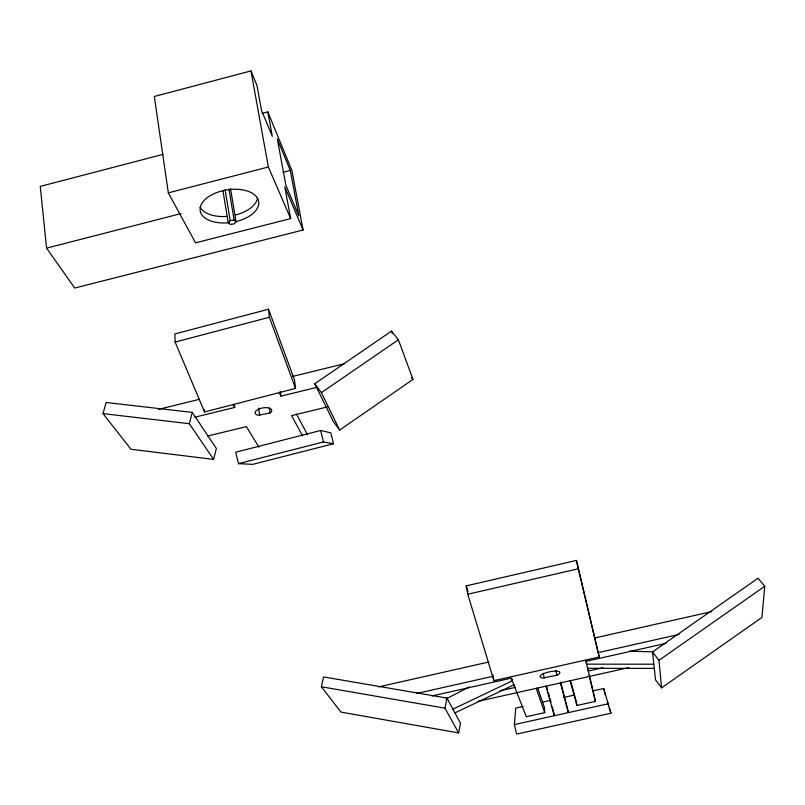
<?xml version="1.0" encoding="UTF-8"?>
<svg xmlns="http://www.w3.org/2000/svg" width="805" height="805" viewBox="0 0 805 805"><rect width="100%" height="100%" fill="white"/><g stroke="black" fill="none" stroke-linecap="round" stroke-linejoin="round"><path stroke-width="1.21" d="M592.691 690.972L603.69 688.527L610.955 713.22L516.659 734.08L514.375 724.591L515.723 708.118L523.049 706.488M764.75 586.271L761.912 617.455L661.609 687.842L655.512 679.873L652.523 651.98L758.058 578.211L764.75 586.271L658.943 660.321L661.609 687.842M458.649 732.922L460.49 723.282L446.956 698.086L323.56 676.925L321.336 686.766L340.988 712.103L458.649 732.922L444.984 708.179L446.956 698.086M213.627 459.393L216.364 448.506L192.254 412.401L106.169 402.49L103.02 413.619L130.974 449.271L213.627 459.393L189.316 423.712L192.254 412.401M228.197 222.683L230.19 220.57L234.124 220.147L236.066 221.838L234.074 223.941L230.15 224.364L228.197 222.683L222.935 190.614M270.128 412.955L271.054 412.15A8.453 3.763 -9.5 0 0 267.461 407.743A8.453 3.763 -9.5 0 0 256.473 410.429A8.453 3.763 -9.5 0 0 258.204 415.279L270.128 412.955L269.303 408.034M339.67 430.051L412.975 379.447L398.395 339.77L391.512 331.086L314.745 383.733L333.27 421.428L339.67 430.051L321.396 392.649L314.745 383.733M321.396 392.649L398.395 339.77M556.939 675.244L558.298 674.499A10.123 2.828 -12.2 0 0 556.024 671.098A10.123 2.828 -12.2 0 0 542.671 674.097A10.123 2.828 -12.2 0 0 542.681 678.011L556.939 675.244L555.782 670.374M446.141 698.851L469.315 686.937M452.994 709.084L512.272 680.859L511.739 678.464M454.966 712.878L513.832 684.854M261.917 113.435L267.803 111.895L272.311 136.317L261.545 110.466L257.026 85.662L250.969 70.921L154.308 96.479L168.326 192.858L195.535 242.838L290.665 218.588L284.799 186.921L303.103 230.009L74.734 288.039L46.569 248.141L40.25 186.398L163.113 154.359M268.538 309.231L174.886 333.934L175.118 342.075L204.54 411.969L295.526 388.402L294.6 380.252L268.538 309.231L269.343 317.261L295.526 388.402M175.118 342.075L269.343 317.261M168.326 192.858L268.357 167.007L290.665 218.588M282.998 172.29L290.283 170.408L298.856 215.921L285.916 185.351L277.292 138.903L290.283 170.408M46.569 248.141L181.024 213.587M320.611 430.484L235.704 452.239L238.481 463.67L252.69 464.364L333.512 443.726L330.795 432.828L320.611 430.484L323.459 441.945L333.512 443.726M238.481 463.67L323.459 441.945M158.233 409.433L199.459 399.31M292.738 376.408L344.671 363.659M194.78 417.221L234.738 407.451L234.376 405.136M279.275 392.91L281.026 396.13L317.24 387.275M207.66 436.038L246.411 426.62L258.948 447.208M327.786 406.827L291.591 415.632L302.579 435.918M466.216 585.869L576.42 560.451L599.222 657.001L493.908 680.668L467.775 594.231L466.216 585.869L468.027 591.876M467.775 594.231L578.564 568.733M594.492 638.033L711.711 611.609M378.551 686.907L488.685 662.022M416.658 693.467L493.274 676.23M598.165 652.634L679.098 634.421M432.023 695.943L511.215 678.162L526.309 716.742L544.683 712.656L544.472 707.635L537.73 688.074M666.087 643.366L586.02 661.358L595.438 701.386L576.954 705.492L570.101 680.758L478.009 701.356M500.126 690.781L514.858 687.49L514.325 685.125M602.945 667.748L588.294 671.028L587.419 667.476M628.705 667.637L570.101 680.758M542.6 702.131L549.926 700.501M563.369 697.502L574.367 695.057M514.375 724.591L608.6 703.691M653.761 664.206L586.684 664.155L585.788 660.573M587.66 668.301L654.163 668.392M629.419 651.175L653.187 651.869M103.02 413.619L189.316 423.712M321.336 686.766L444.984 708.179M411.506 377.575L412.975 379.447M652.523 651.98L658.943 660.321M232.836 404.321L234.738 407.451M296.421 413.991L307.53 434.77M267.803 111.895L291.853 170.398L303.103 230.009M391.512 331.086L392.387 333.431M536.221 688.335L544.683 712.656M607.332 701.93L608.419 705.321M609.144 707.575L610.955 713.22M545.891 686.172L554.293 715.695M546.645 686.534L547.662 690.147M548.336 692.552L549.352 696.154M550.026 698.559L551.043 702.161M552.391 706.971L554.222 714.79M570.886 681.865L576.058 700.642M560.411 682.922L568.421 712.576L560.612 682.137M595.438 701.386L589.129 675.284M599.222 657.001L576.42 560.451M603.69 688.527L605.34 695.188M543.144 673.211L544.281 678.082M492.751 674.691L493.908 680.668M576.279 701.849L576.954 705.492M250.969 70.921L268.357 167.007M280.231 391.512L281.026 396.13M230.522 188.561L236.066 221.838M229.002 189.296L234.124 220.147M225.098 189.708L230.19 220.57M258.506 408.115L259.713 415.491M204.43 409.614L204.54 411.969M229.345 222.703A29.624 16.432 -9 0 1 202.87 201.944A29.624 16.432 -9 0 1 252.046 193.089A29.624 16.432 -9 0 1 236.831 221.355M257.56 197.879A29.564 16.492 -9 0 1 235.764 214.915M227.03 216.384A29.564 16.492 -9 0 1 200.123 207.147"/></g></svg>
